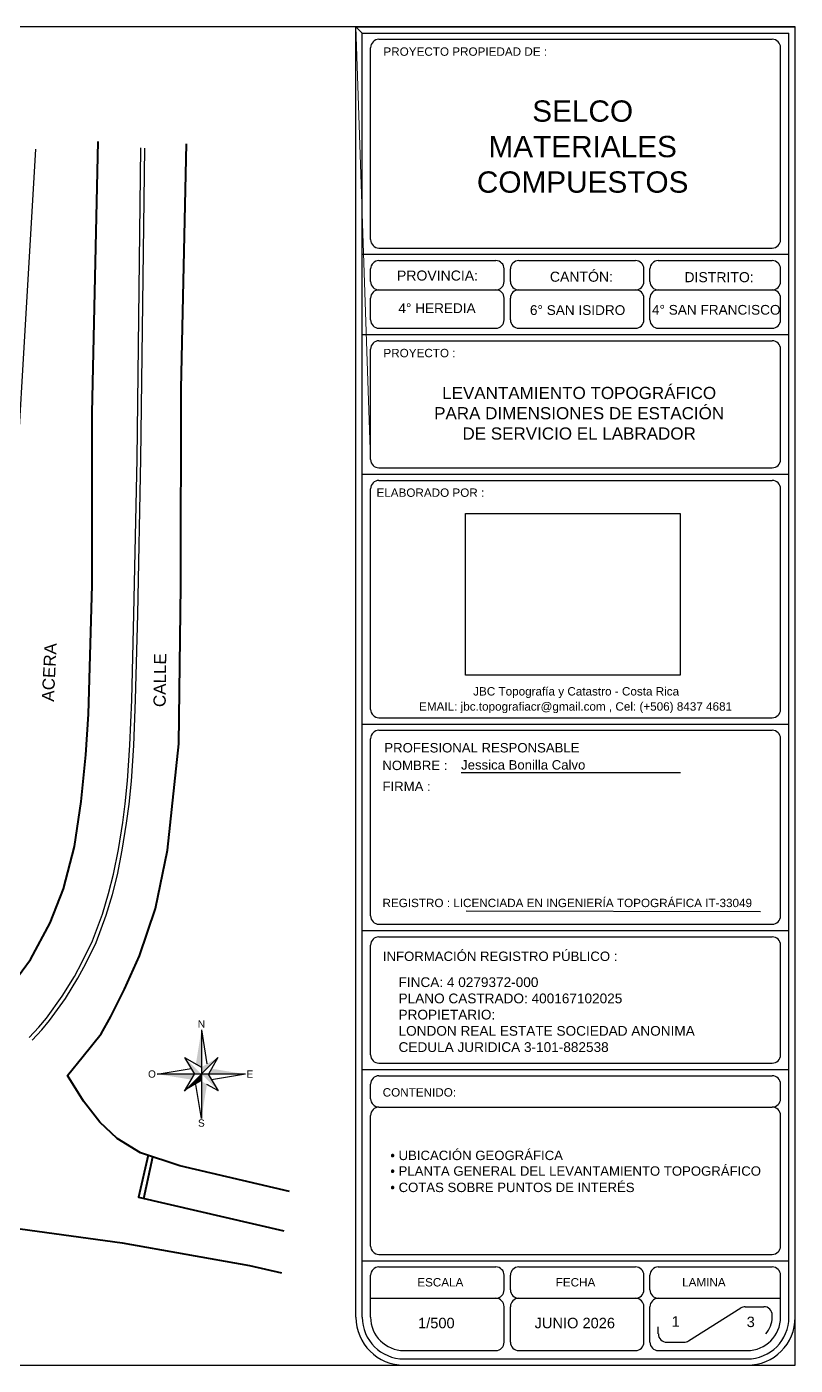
# Model space of a CAD drawing. Header units: millimetres. Extents: x 492832 to 493374, y 1106346 to 1106622.
# Drawn here: x 493092.1 to 493155.2, y 1106512.5 to 1106622.5 of the extents above; entities that cross this region are included whole.
import ezdxf
from ezdxf.enums import TextEntityAlignment as Align

# ---------------------------------------------------------------- set-up
doc = ezdxf.new("R2010")
doc.units = ezdxf.units.MM
for name, color, linetype in [('PLUMA-01', 1, 'Continuous'), ('PLUMA-03 TEXTO', 3, 'Continuous'), ('PLUMA-10', 6, 'Continuous')]:
    doc.layers.add(name, color=color, linetype=linetype)
doc.styles.add('Arial', font='arial.ttf')
doc.styles.add('TIPO1', font='arial.ttf')
picture_1 = doc.add_image_def('image1.jpg', size_in_pixel=(2091, 1576))

# ---------------------------------------------------------------- blocks, each defined once
blk = doc.blocks.new('NORTE CAMION 2017')
at = {"layer": 'PLUMA-01'}
for p, q in [((2969.54, -1266.5), (2969.54, -1293.91)), ((2969.54, -1266.5), (2971.25, -1277.05)), ((2964.3, -1274.99), (2969.54, -1278.06)), ((2964.3, -1274.99), (2967.4, -1280.2)), ((2974.66, -1275.03), (2964.35, -1285.45)), ((2974.66, -1275.03), (2971.69, -1280.18)), ((2955.81, -1280.17), (2966.36, -1278.46)), ((2983.17, -1280.2), (2955.81, -1280.17)), ((2964.35, -1285.45), (2967.4, -1280.2)), ((2969.54, -1293.91), (2967.83, -1283.36)), ((2974.84, -1285.34), (2971.25, -1283.35)), ((2974.8, -1285.38), (2971.68, -1280.18)), ((2983.19, -1280.21), (2972.64, -1281.92))]:
    blk.add_line(p, q, dxfattribs=at)
for points in [[(2969.54, -1266.5), (2967.83, -1277.06), (2969.54, -1278.06)], [(2964.3, -1274.99), (2967.39, -1280.19), (2969.54, -1280.2)], [(2974.66, -1275.03), (2969.54, -1278.06), (2969.54, -1280.2)], [(2983.19, -1280.21), (2972.63, -1278.5), (2971.63, -1280.21)], [(2955.81, -1280.17), (2966.37, -1281.88), (2967.37, -1280.17)], [(2964.45, -1285.31), (2969.58, -1282.3), (2969.59, -1280.16)], [(2974.84, -1285.34), (2971.69, -1280.18), (2969.54, -1280.2)], [(2969.54, -1293.91), (2971.25, -1283.35), (2969.54, -1282.35)]]:
    blk.add_solid(points, dxfattribs=at)
at = {"layer": 'PLUMA-03 TEXTO', "style": 'TIPO1'}
for s, p in [('N', (2969.55, -1265.79)), ('O', (2954.23, -1281.28)), ('E', (2984.51, -1281.28)), ('S', (2969.51, -1296.45))]:
    blk.add_text(s, height=2.25, dxfattribs=at).set_placement(p, align=Align.CENTER)

msp = doc.modelspace()

# ---------------------------------------------------------------- linework, layer by layer
at = {"color": 7, "lineweight": 0}
for p, q in [((493119.666, 1106621.947), (493119.15, 1106622.463)), ((493119.15, 1106622.463), (493120.354, 1106586.902)), ((493119.666, 1106620.081), (493119.666, 1106621.947))]:
    msp.add_line(p, q, dxfattribs=at)
at = {"flags": 128}
msp.add_lwpolyline([(493019.201, 1106548.467), (493033.825, 1106546.449), (493051.879, 1106543.154), (493056.089, 1106542.436), (493062.418, 1106541.448), (493073.441, 1106539.97), (493077.989, 1106539.555), (493080.346, 1106540.504), (493085.736, 1106543.301), (493088.298, 1106547.873), (493089.059, 1106551.906), (493091.152, 1106583.506), (493092.162, 1106600.766), (493092.863, 1106612.392)], dxfattribs=at)
at = {"color": 252, "lineweight": 40, "flags": 128}
for points in [[(493025.656, 1106543.437), (493031.553, 1106542.559), (493046.35, 1106539.885), (493052.263, 1106538.696), (493057.68, 1106537.718), (493063.259, 1106536.85), (493069.561, 1106536.231), (493074.044, 1106536.004), (493077.784, 1106536.21), (493080.863, 1106536.871), (493083.223, 1106537.573), (493085.786, 1106538.854), (493088.596, 1106541.25), (493091.036, 1106543.937), (493092.4, 1106545.816), (493094.034, 1106548.817), (493095.13, 1106551.605), (493096.019, 1106555.102), (493096.577, 1106558.779), (493096.949, 1106562.625), (493097.177, 1106565.977), (493097.466, 1106576.573), (493097.466, 1106590.728), (493097.984, 1106613.029)], [(493113.701, 1106526.736), (493104.673, 1106528.84), (493101.448, 1106529.925), (493099.529, 1106531.094), (493098.108, 1106532.449), (493096.766, 1106534.175), (493095.438, 1106536.286), (493096.727, 1106537.866), (493098.231, 1106539.704), (493099.016, 1106541.127), (493100.147, 1106543.361), (493101.375, 1106546.119), (493102.674, 1106549.991), (493103.674, 1106554.786), (493104.611, 1106563.53), (493104.76, 1106576.518), (493104.793, 1106592.74), (493105.234, 1106612.832)], [(493027.101, 1106536.804), (493028.662, 1106536.646), (493036.162, 1106535.417), (493040.991, 1106534.293), (493050.669, 1106532.202), (493057.108, 1106530.869), (493063.28, 1106529.83), (493067.177, 1106529.131), (493070.212, 1106528.583), (493072.266, 1106528.438), (493074.293, 1106528.385), (493076.975, 1106525.683), (493099.947, 1106522.531), (493110.409, 1106520.663), (493113.022, 1106520.053)], [(493102.079, 1106529.713), (493101.284, 1106526.273), (493113.239, 1106523.5)], [(493101.717, 1106526.173), (493102.46, 1106529.585)]]:
    msp.add_lwpolyline(points, dxfattribs=at)
at = {"color": 41, "lineweight": 30, "flags": 128}
for points in [[(493092.298, 1106539.384), (493093.091, 1106540.244), (493093.722, 1106540.982), (493095.013, 1106542.784), (493096.02, 1106544.422), (493096.665, 1106545.617), (493097.511, 1106547.336), (493098.319, 1106549.543), (493098.829, 1106551.222), (493099.233, 1106552.833), (493099.635, 1106554.861), (493099.986, 1106557.068), (493100.187, 1106558.613), (493100.389, 1106560.479), (493100.577, 1106563.425), (493100.725, 1106567.158), (493100.913, 1106574.201), (493101.168, 1106586.965), (493101.486, 1106612.502)], [(493092.535, 1106539.166), (493093.331, 1106540.03), (493093.976, 1106540.784), (493095.281, 1106542.605), (493096.299, 1106544.261), (493096.951, 1106545.469), (493097.808, 1106547.209), (493098.624, 1106549.441), (493099.14, 1106551.136), (493099.547, 1106552.763), (493099.952, 1106554.804), (493100.304, 1106557.022), (493100.507, 1106558.574), (493100.709, 1106560.452), (493100.899, 1106563.408), (493101.047, 1106567.147), (493101.235, 1106574.193), (493101.49, 1106586.96), (493101.808, 1106612.498)]]:
    msp.add_lwpolyline(points, dxfattribs=at)
at = {"color": 7, "lineweight": 0}
msp.add_arc((493121.041, 1106586.902), 0.687, 180, 270, dxfattribs=at)
at = {"layer": 'PLUMA-01', "color": 7}
for p, q in [((493119.15, 1106516.416, 1119.5), (493119.15, 1106622.463, 1119.5)), ((493119.15, 1106622.463, 1119.5), (493155.244, 1106622.463, 1119.5)), ((493119.666, 1106516.416, 1119.5), (493119.666, 1106621.947, 1119.5)), ((493119.666, 1106621.947, 1119.5), (493154.729, 1106621.947, 1119.5)), ((493119.666, 1106621.947, 1119.5), (493154.729, 1106621.947, 1119.5)), ((493121.041, 1106621.431, 1119.5), (493153.354, 1106621.431, 1119.5)), ((493154.729, 1106516.416, 1119.5), (493154.729, 1106621.947, 1119.5)), ((493120.354, 1106604.967, 1119.5), (493120.354, 1106620.744, 1119.5)), ((493154.041, 1106604.967, 1119.5), (493154.041, 1106620.744, 1119.5)), ((493119.666, 1106603.764, 1119.5), (493154.729, 1106603.764, 1119.5)), ((493121.041, 1106604.279, 1119.5), (493153.354, 1106604.279, 1119.5)), ((493120.354, 1106601.529, 1119.5), (493120.354, 1106602.56, 1119.5)), ((493121.041, 1106603.248, 1119.5), (493130.638, 1106603.248, 1119.5)), ((493131.325, 1106601.529, 1119.5), (493131.325, 1106602.56, 1119.5)), ((493131.841, 1106601.529, 1119.5), (493131.841, 1106602.56, 1119.5)), ((493132.528, 1106603.248, 1119.5), (493142.125, 1106603.248, 1119.5)), ((493142.813, 1106601.529, 1119.5), (493142.813, 1106602.56, 1119.5)), ((493143.309, 1106601.529, 1119.5), (493143.309, 1106602.56, 1119.5)), ((493143.996, 1106603.248, 1119.5), (493153.354, 1106603.248, 1119.5)), ((493154.041, 1106601.529, 1119.5), (493154.041, 1106602.56, 1119.5)), ((493120.354, 1106598.374, 1119.5), (493120.354, 1106600.154, 1119.5)), ((493121.041, 1106600.842, 1119.5), (493130.638, 1106600.842, 1119.5)), ((493131.325, 1106598.374, 1119.5), (493131.325, 1106600.154, 1119.5)), ((493131.841, 1106598.374, 1119.5), (493131.841, 1106600.154, 1119.5)), ((493131.841, 1106598.374, 1119.5), (493131.841, 1106600.154, 1119.5)), ((493132.528, 1106600.842, 1119.5), (493142.125, 1106600.842, 1119.5)), ((493142.813, 1106598.374, 1119.5), (493142.813, 1106600.154, 1119.5)), ((493143.309, 1106598.374, 1119.5), (493143.309, 1106600.154, 1119.5)), ((493143.309, 1106598.374, 1119.5), (493143.309, 1106600.154, 1119.5)), ((493143.996, 1106600.842, 1119.5), (493153.354, 1106600.842, 1119.5)), ((493154.041, 1106598.374, 1119.5), (493154.041, 1106600.154, 1119.5)), ((493119.666, 1106597.171, 1119.5), (493154.729, 1106597.171, 1119.5)), ((493119.666, 1106597.171, 1119.5), (493154.729, 1106597.171, 1119.5)), ((493119.666, 1106597.171, 1119.5), (493154.729, 1106597.171, 1119.5)), ((493119.666, 1106597.171, 1119.5), (493154.729, 1106597.171, 1119.5)), ((493119.666, 1106597.171, 1119.5), (493154.729, 1106597.171, 1119.5)), ((493121.041, 1106597.687, 1119.5), (493130.638, 1106597.687, 1119.5)), ((493121.041, 1106597.687, 1119.5), (493130.638, 1106597.687, 1119.5)), ((493132.528, 1106597.687, 1119.5), (493142.125, 1106597.687, 1119.5)), ((493132.528, 1106597.687, 1119.5), (493142.125, 1106597.687, 1119.5)), ((493143.996, 1106597.687, 1119.5), (493153.354, 1106597.687, 1119.5)), ((493143.996, 1106597.687, 1119.5), (493153.354, 1106597.687, 1119.5)), ((493143.996, 1106597.687, 1119.5), (493153.354, 1106597.687, 1119.5)), ((493120.354, 1106586.902, 1119.5), (493120.354, 1106595.968, 1119.5)), ((493121.041, 1106596.655, 1119.5), (493153.354, 1106596.655, 1119.5)), ((493121.041, 1106596.655, 1119.5), (493153.354, 1106596.655, 1119.5)), ((493143.996, 1106596.655, 1119.5), (493153.354, 1106596.655, 1119.5)), ((493154.041, 1106586.902, 1119.5), (493154.041, 1106595.968, 1119.5)), ((493121.041, 1106586.214, 1119.5), (493153.354, 1106586.214, 1119.5)), ((493119.666, 1106585.698, 1119.5), (493154.729, 1106585.698, 1119.5)), ((493121.041, 1106585.183, 1119.5), (493153.354, 1106585.183, 1119.5)), ((493120.354, 1106566.363, 1119.5), (493120.354, 1106584.495, 1119.5)), ((493154.041, 1106566.363, 1119.5), (493154.041, 1106584.495, 1119.5)), ((493119.666, 1106565.159, 1119.5), (493154.729, 1106565.159, 1119.5)), ((493121.041, 1106565.675, 1119.5), (493153.354, 1106565.675, 1119.5)), ((493120.354, 1106549.39, 1119.5), (493120.354, 1106563.956, 1119.5)), ((493121.041, 1106564.644, 1119.5), (493153.354, 1106564.644, 1119.5)), ((493154.041, 1106549.39, 1119.5), (493154.041, 1106563.956, 1119.5)), ((493127.789, 1106561.184, 1119.5), (493145.814, 1106561.184, 1119.5)), ((493127.789, 1106561.184, 1119.5), (493145.814, 1106561.184, 1119.5)), ((493128.22, 1106549.796, 1119.5), (493152.378, 1106549.765, 1119.5)), ((493121.041, 1106548.702, 1119.5), (493153.354, 1106548.702, 1119.5)), ((493119.666, 1106548.187, 1119.5), (493154.729, 1106548.187, 1119.5)), ((493121.041, 1106547.671, 1119.5), (493153.354, 1106547.671, 1119.5)), ((493120.354, 1106537.978, 1119.5), (493120.354, 1106546.983, 1119.5)), ((493154.041, 1106537.978, 1119.5), (493154.041, 1106546.983, 1119.5)), ((493119.666, 1106536.775, 1119.5), (493154.729, 1106536.775, 1119.5)), ((493121.041, 1106537.291, 1119.5), (493153.354, 1106537.291, 1119.5)), ((493121.041, 1106536.259, 1119.5), (493153.354, 1106536.259, 1119.5)), ((493120.354, 1106534.369, 1119.5), (493120.354, 1106535.572, 1119.5)), ((493154.041, 1106534.369, 1119.5), (493154.041, 1106535.572, 1119.5)), ((493120.354, 1106522.26, 1119.5), (493120.354, 1106532.994, 1119.5)), ((493121.041, 1106533.681, 1119.5), (493153.354, 1106533.681, 1119.5)), ((493154.041, 1106522.26, 1119.5), (493154.041, 1106532.994, 1119.5)), ((493119.666, 1106521.056, 1119.5), (493154.729, 1106521.056, 1119.5)), ((493121.041, 1106521.572, 1119.5), (493153.354, 1106521.572, 1119.5)), ((493120.354, 1106516.416, 1119.5), (493120.354, 1106519.853, 1119.5)), ((493121.041, 1106520.541, 1119.5), (493130.638, 1106520.541, 1119.5)), ((493131.325, 1106518.65, 1119.5), (493131.325, 1106519.853, 1119.5)), ((493131.841, 1106518.65, 1119.5), (493131.841, 1106519.853, 1119.5)), ((493132.528, 1106520.541, 1119.5), (493142.125, 1106520.541, 1119.5)), ((493142.813, 1106518.65, 1119.5), (493142.813, 1106519.853, 1119.5)), ((493143.309, 1106518.65, 1119.5), (493143.309, 1106519.853, 1119.5)), ((493143.996, 1106520.541, 1119.5), (493153.354, 1106520.541, 1119.5)), ((493154.041, 1106516.416, 1119.5), (493154.041, 1106519.853, 1119.5)), ((493120.354, 1106517.963, 1119.5), (493130.638, 1106517.963, 1119.5)), ((493132.528, 1106517.963, 1119.5), (493142.125, 1106517.963, 1119.5)), ((493143.996, 1106517.963, 1119.5), (493154.041, 1106517.963, 1119.5)), ((493131.325, 1106514.353, 1119.5), (493131.325, 1106517.275, 1119.5)), ((493131.841, 1106515.495, 1119.5), (493131.841, 1106517.275, 1119.5)), ((493131.841, 1106514.353, 1119.5), (493131.841, 1106517.275, 1119.5)), ((493142.813, 1106514.353, 1119.5), (493142.813, 1106517.275, 1119.5)), ((493143.309, 1106515.495, 1119.5), (493143.309, 1106517.275, 1119.5)), ((493143.309, 1106514.353, 1119.5), (493143.309, 1106517.275, 1119.5)), ((493146.481, 1106514.459, 1119.5), (493150.775, 1106517.169, 1119.5)), ((493151.142, 1106517.275, 1119.5), (493152.666, 1106517.275, 1119.5)), ((493153.354, 1106516.416, 1119.5), (493153.354, 1106516.588, 1119.5)), ((493143.996, 1106515.041, 1119.5), (493143.996, 1106515.613, 1119.5)), ((493144.684, 1106514.353, 1119.5), (493146.114, 1106514.353, 1119.5)), ((493123.104, 1106513.666, 1119.5), (493130.638, 1106513.666, 1119.5)), ((493132.498, 1106513.666, 1119.5), (493142.125, 1106513.666, 1119.5)), ((493143.996, 1106513.666, 1119.5), (493151.291, 1106513.666, 1119.5)), ((493123.104, 1106512.978, 1119.5), (493151.291, 1106512.978, 1119.5)), ((493123.104, 1106512.463, 1119.5), (493151.291, 1106512.463, 1119.5))]:
    msp.add_line(p, q, dxfattribs=at)
for centre, radius, start, end in [((493121.041, 1106620.744, 1119.5), 0.687, 90, 180), ((493153.354, 1106620.744, 1119.5), 0.687, 0, 90), ((493121.041, 1106604.967, 1119.5), 0.687, 180, 270), ((493153.354, 1106604.967, 1119.5), 0.687, 270, 0), ((493121.041, 1106602.56, 1119.5), 0.687, 90, 180), ((493130.638, 1106602.56, 1119.5), 0.687, 0, 90), ((493132.528, 1106602.56, 1119.5), 0.687, 90, 180), ((493142.125, 1106602.56, 1119.5), 0.687, 0, 90), ((493143.996, 1106602.56, 1119.5), 0.687, 90, 180), ((493153.354, 1106602.56, 1119.5), 0.687, 0, 90), ((493121.041, 1106601.529, 1119.5), 0.687, 180, 270), ((493130.638, 1106601.529, 1119.5), 0.687, 270, 0), ((493132.528, 1106601.529, 1119.5), 0.687, 180, 270), ((493142.125, 1106601.529, 1119.5), 0.687, 270, 0), ((493143.996, 1106601.529, 1119.5), 0.687, 180, 270), ((493153.354, 1106601.529, 1119.5), 0.687, 270, 0), ((493121.041, 1106600.154, 1119.5), 0.687, 90, 180), ((493130.638, 1106600.154, 1119.5), 0.687, 0, 90), ((493132.528, 1106600.154, 1119.5), 0.687, 90, 180), ((493142.125, 1106600.154, 1119.5), 0.687, 0, 90), ((493143.996, 1106600.154, 1119.5), 0.687, 90, 180), ((493153.354, 1106600.154, 1119.5), 0.687, 0, 90), ((493121.041, 1106598.374, 1119.5), 0.687, 180, 270), ((493121.041, 1106598.374, 1119.5), 0.687, 180, 270), ((493130.638, 1106598.374, 1119.5), 0.687, 270, 0), ((493132.528, 1106598.374, 1119.5), 0.687, 180, 270), ((493142.125, 1106598.374, 1119.5), 0.687, 270, 0), ((493143.996, 1106598.374, 1119.5), 0.687, 180, 270), ((493153.354, 1106598.374, 1119.5), 0.687, 270, 0), ((493153.354, 1106598.374, 1119.5), 0.687, 270, 0), ((493121.041, 1106595.968, 1119.5), 0.687, 90, 180), ((493153.354, 1106595.968, 1119.5), 0.687, 0, 90), ((493121.041, 1106586.902, 1119.5), 0.687, 180, 270), ((493153.354, 1106586.902, 1119.5), 0.687, 270, 0), ((493121.041, 1106584.495, 1119.5), 0.687, 90, 180), ((493153.354, 1106584.495, 1119.5), 0.687, 0, 90), ((493121.041, 1106566.363, 1119.5), 0.687, 180, 270), ((493153.354, 1106566.363, 1119.5), 0.687, 270, 0), ((493121.041, 1106563.956, 1119.5), 0.687, 90, 180), ((493153.354, 1106563.956, 1119.5), 0.687, 0, 90), ((493121.041, 1106549.39, 1119.5), 0.687, 180, 270), ((493153.354, 1106549.39, 1119.5), 0.687, 270, 0), ((493121.041, 1106546.983, 1119.5), 0.687, 90, 180), ((493153.354, 1106546.983, 1119.5), 0.687, 0, 90), ((493121.041, 1106537.978, 1119.5), 0.687, 180, 270), ((493153.354, 1106537.978, 1119.5), 0.687, 270, 0), ((493121.041, 1106535.572, 1119.5), 0.687, 90, 180), ((493153.354, 1106535.572, 1119.5), 0.687, 0, 90), ((493121.041, 1106534.369, 1119.5), 0.687, 180, 270), ((493153.354, 1106534.369, 1119.5), 0.687, 270, 0), ((493121.041, 1106532.994, 1119.5), 0.687, 90, 180), ((493153.354, 1106532.994, 1119.5), 0.687, 0, 90), ((493121.041, 1106522.26, 1119.5), 0.687, 180, 270), ((493153.354, 1106522.26, 1119.5), 0.687, 270, 0), ((493121.041, 1106519.853, 1119.5), 0.687, 90, 180), ((493130.638, 1106519.853, 1119.5), 0.687, 0, 90), ((493132.528, 1106519.853, 1119.5), 0.687, 90, 180), ((493142.125, 1106519.853, 1119.5), 0.687, 0, 90), ((493143.996, 1106519.853, 1119.5), 0.687, 90, 180), ((493153.354, 1106519.853, 1119.5), 0.687, 0, 90), ((493130.638, 1106518.65, 1119.5), 0.687, 270, 0), ((493132.528, 1106518.65, 1119.5), 0.687, 180, 270), ((493142.125, 1106518.65, 1119.5), 0.687, 270, 0), ((493143.996, 1106518.65, 1119.5), 0.687, 180, 270), ((493130.638, 1106517.275, 1119.5), 0.687, 0, 90), ((493132.528, 1106517.275, 1119.5), 0.687, 90, 180), ((493142.125, 1106517.275, 1119.5), 0.687, 0, 90), ((493143.996, 1106517.275, 1119.5), 0.687, 90, 180), ((493123.104, 1106516.416, 1119.5), 3.953, 180, 270), ((493123.104, 1106516.416, 1119.5), 3.437, 180, 270), ((493123.104, 1106516.416, 1119.5), 2.75, 180, 270), ((493151.142, 1106516.588, 1119.5), 0.687, 90, 122.25446), ((493151.291, 1106516.416, 1119.5), 3.953, 270, 0), ((493151.291, 1106516.416, 1119.5), 3.437, 270, 0), ((493151.291, 1106516.416, 1119.5), 2.75, 270, 0), ((493152.666, 1106516.588, 1119.5), 0.687, 0, 90), ((493151.291, 1106516.416, 1119.5), 2.062, 318.27415, 0), ((493130.638, 1106514.353, 1119.5), 0.687, 270, 0), ((493132.528, 1106514.353, 1119.5), 0.687, 180, 270), ((493142.125, 1106514.353, 1119.5), 0.687, 270, 0), ((493143.996, 1106514.353, 1119.5), 0.687, 180, 270), ((493144.684, 1106515.041, 1119.5), 0.687, 180, 270), ((493146.114, 1106515.041, 1119.5), 0.687, 270, 302.25446)]:
    msp.add_arc(centre, radius, start, end, dxfattribs=at)
at = {"layer": 'PLUMA-10', "color": 7, "elevation": 1119.5, "flags": 128}
msp.add_lwpolyline([(492995.244, 1106512.463), (493155.244, 1106512.463), (493155.244, 1106622.463), (492995.244, 1106622.463), (492995.244, 1106512.463)], dxfattribs=at)

# ---------------------------------------------------------------- block references
at = {"layer": 'PLUMA-01', "xscale": 0.2655779300504323, "yscale": 0.2655779300504323, "zscale": 0.2655779300504323}
msp.add_blockref('NORTE CAMION 2017', (492317.812, 1106876.376), dxfattribs=at)

# ---------------------------------------------------------------- texts
at = {"layer": 'PLUMA-03 TEXTO', "color": 7, "style": 'TIPO1'}
for s, height, p in [('PROYECTO PROPIEDAD DE :', 0.6875, (493121.41, 1106620.079, 1119.5)), ('PROVINCIA:', 0.825, (493122.522, 1106601.605, 1119.5)), ('CANTÓN:', 0.825, (493135.085, 1106601.509, 1119.5)), ('DISTRITO:', 0.825, (493146.139, 1106601.472, 1119.5)), ('PROYECTO :', 0.6875, (493121.41, 1106595.303, 1119.5)), ('ELABORADO POR :', 0.6875, (493120.836, 1106583.831, 1119.5)), ('PROFESIONAL RESPONSABLE ', 0.77344, (493121.486, 1106562.822, 1119.5)), ('NOMBRE :', 0.7734, (493121.321, 1106561.374, 1119.5)), ('Jessica Bonilla Calvo ', 0.77344, (493127.792, 1106561.416, 1119.5)), ('FIRMA :', 0.7734, (493121.332, 1106559.647, 1119.5)), ('REGISTRO : LICENCIADA EN INGENIERÍA TOPOGRÁFICA IT-33049', 0.6875, (493121.332, 1106550.112, 1119.5)), ('INFORMACIÓN REGISTRO PÚBLICO :', 0.77344, (493121.365, 1106545.685, 1119.5)), ('CONTENIDO:', 0.6875, (493121.349, 1106534.544, 1119.5)), ('• UBICACIÓN GEOGRÁFICA', 0.77344, (493121.976, 1106529.321, 1119.5)), ('• PLANTA GENERAL DEL LEVANTAMIENTO TOPOGRÁFICO', 0.77344, (493121.976, 1106528.037, 1119.5)), ('• COTAS SOBRE PUNTOS DE INTERÉS', 0.77344, (493121.976, 1106526.692, 1119.5)), ('ESCALA', 0.6875, (493124.189, 1106518.936, 1119.5)), ('FECHA', 0.6875, (493135.565, 1106518.936, 1119.5)), ('LAMINA', 0.6875, (493145.951, 1106518.936, 1119.5)), ('1', 0.859, (493145.086, 1106515.633, 1119.5)), ('3', 0.859, (493151.257, 1106515.597, 1119.5))]:
    msp.add_text(s, height=height, dxfattribs=at).set_placement(p)
for s, height, p in [('4° HEREDIA', 0.8, (493125.814, 1106598.935, 1119.5)), ('6° SAN ISIDRO', 0.8, (493137.364, 1106598.778, 1119.5)), ('4° SAN FRANCISCO', 0.8, (493148.755, 1106598.801, 1119.5)), ('JBC Topografía y Catastro - Costa Rica', 0.6875, (493137.243, 1106567.503, 1119.5)), ('EMAIL: jbc.topografiacr@gmail.com , Cel: (+506) 8437 4681', 0.6875, (493137.197, 1106566.26, 1119.5)), ('1/500', 0.8594, (493125.758, 1106515.502, 1119.5)), ('JUNIO 2026', 0.8594, (493137.133, 1106515.502, 1119.5))]:
    msp.add_text(s, height=height, dxfattribs=at).set_placement(p, align=Align.CENTER)
at = {"layer": 'PLUMA-03 TEXTO', "color": 7, "style": 'Arial'}
for s, width, heights, insert, char_height, attachment_point in [('SELCO\\PMATERIALES COMPUESTOS', 31.12156, [11.735], (493137.779, 1106616.41, -32.744), 1.75, 2), ('LEVANTAMIENTO TOPOGRÁFICO\\PPARA DIMENSIONES DE ESTACIÓN \\PDE SERVICIO EL LABRADOR', 55.77825, [11.735], (493137.49, 1106592.869, -32.744), 1, 2), ('FINCA: 4 0279372-000\\PPLANO CASTRADO: 400167102025 ^JPROPIETARIO:^JLONDON REAL ESTATE SOCIEDAD ANONIMA\\PCEDULA JURIDICA 3-101-882538', 30.48127, [6.431], (493122.651, 1106544.343, -32.744), 0.8, 1)]:
    msp.add_mtext_dynamic_manual_height_columns(s, width=width, gutter_width=2, heights=heights, dxfattribs=dict(at, insert=insert, char_height=char_height, attachment_point=attachment_point))
at = {"layer": 'PLUMA-03 TEXTO', "color": 34, "char_height": 1, "width": 9.387, "attachment_point": 1, "style": 'TIPO1'}
for s, insert, rotation in [('ACERA', (493093.329, 1106567.032), 87.14931), ('CALLE', (493102.515, 1106566.558), 89.34207)]:
    msp.add_mtext(s, dxfattribs=dict(at, insert=insert, rotation=rotation))

# ---------------------------------------------------------------- pictures from other files: only their frames are drawn
at = {"color": 7}
image = msp.add_image(picture_1, insert=(493128.152, 1106569.167, 5.432), size_in_units=(17.65, 13.303), dxfattribs=at)
image.dxf.flags = 7

doc.saveas('drawing.dxf')
